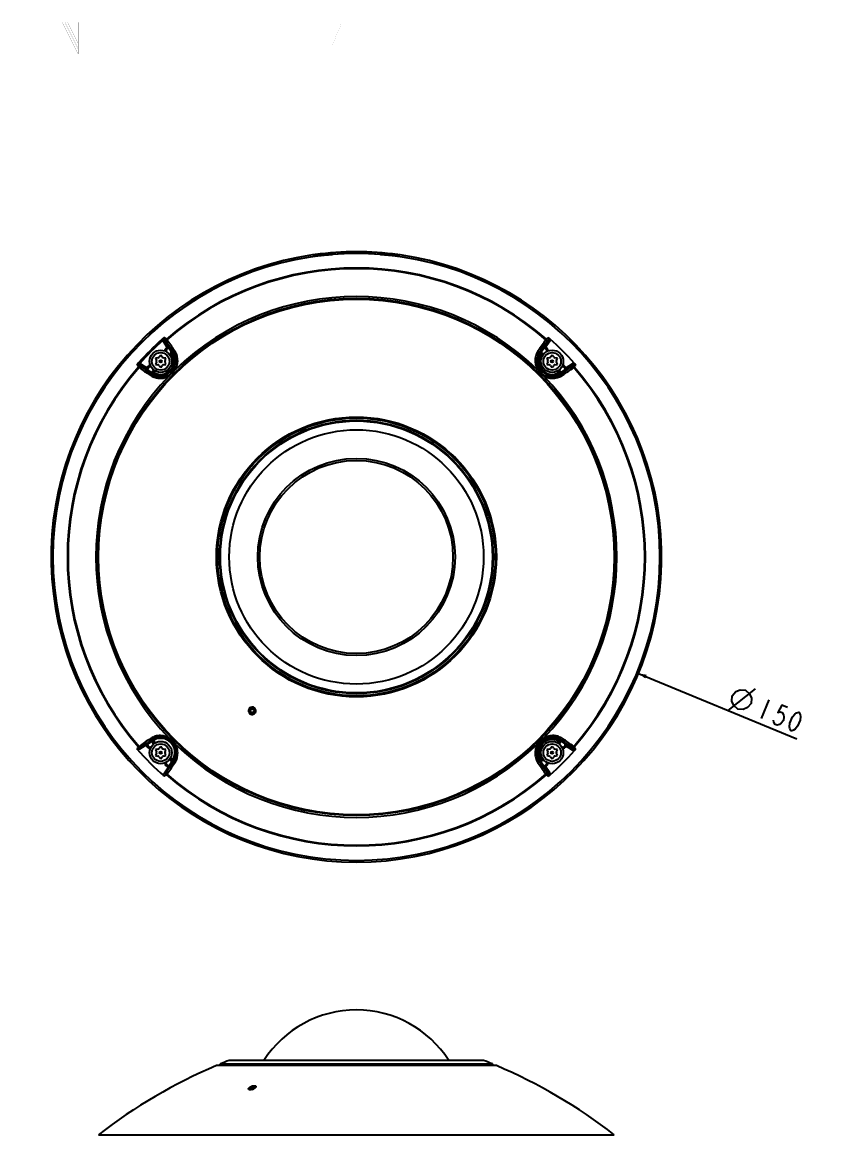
# Model space of a CAD drawing. Header units: millimetres. Extents: x 42 to 799, y 30 to 564.
# Drawn here: x 406.7 to 602.6, y 290.9 to 564.3 of the extents above; entities that cross this region are included whole.
import ezdxf

# ---------------------------------------------------------------- set-up
doc = ezdxf.new("R2010")
doc.units = ezdxf.units.MM
doc.header["$LTSCALE"] = 46.255
doc.layers.get('0').update_dxf_attribs({"linetype": 'CONTINUOUS'})
doc.layers.add('02___PRT_ALL_AXES', color=7, linetype='CONTINUOUS')
doc.styles.get("Standard").update_dxf_attribs({"font": 'txt', "width": 0.8})
doc.dimstyles.new('DIMSTYLE_1', dxfattribs={"dimtxt": 5, "dimasz": 2, "dimexe": 1, "dimexo": 0.5, "dimtad": 1, "dimdsep": 46, "dimtxsty": 'Standard', "dimblk": '_FILLED', "dimblk1": '_FILLED', "dimblk2": '_FILLED', "dimcen": 0.09, "dimazin": 2, "dimtp": 0.5, "dimtm": 0.5, "dimtfac": 1, "dimtmove": 0, "dimatfit": 2, "dimldrblk": '_FILLED', "dimfxl": 0, "dimtolj": 1, "dimarcsym": 0})

# ---------------------------------------------------------------- blocks, each defined once
blk = doc.blocks.new('_FILLED')
at = {"color": 0, "linetype": 'ByBlock'}
blk.add_solid([(0, 0), (-1, 0.25), (-1, -0.25)], dxfattribs=at)
blk = doc.blocks.new('*D1')
at = {"color": 2, "linetype": 'Continuous'}
blk.add_line((558.08, 404.25), (596.94, 388.19), dxfattribs=at)
at = {"color": 2, "linetype": 'Continuous', "xscale": 2, "yscale": 2, "zscale": 2, "rotation": 157.5508317979}
blk.add_blockref('_FILLED', (558.08, 404.25), dxfattribs=at)

msp = doc.modelspace()

# ---------------------------------------------------------------- linework, layer by layer
at = {"color": 7, "linetype": 'Continuous'}
for p, q in [((478.395, 507.039), (478.277, 507.142)), ((478.513, 506.937), (478.395, 507.039)), ((478.455, 507.011), (478.551, 506.926)), ((478.628, 507.201), (478.875, 506.986)), ((482.594, 507.223), (482.835, 507.242)), ((482.835, 507.242), (482.836, 507.227)), ((494.694, 507.242), (494.693, 507.227)), ((494.694, 507.242), (494.903, 507.225)), ((494.903, 507.225), (494.979, 507.219)), ((498.655, 506.986), (498.902, 507.201)), ((498.978, 506.926), (499.042, 506.982)), ((499.017, 506.937), (499.134, 507.039)), ((499.042, 506.982), (499.075, 507.011)), ((499.042, 506.982), (499.075, 507.011)), ((499.134, 507.039), (499.252, 507.142)), ((441.19, 486.121), (440.993, 486.342)), ((441.27, 485.963), (441.521, 486.127)), ((441.27, 485.963), (442.285, 484.399)), ((441.521, 486.127), (442.537, 484.563)), ((442.205, 486.29), (442.097, 486.413)), ((442.103, 484.29), (442.285, 484.399)), ((442.285, 484.399), (442.537, 484.563)), ((443.451, 483.137), (442.811, 484.121)), ((534.079, 483.137), (534.718, 484.121)), ((536.009, 486.127), (534.993, 484.563)), ((534.993, 484.563), (535.244, 484.399)), ((536.26, 485.963), (535.244, 484.399)), ((535.433, 486.413), (535.325, 486.29)), ((536.009, 486.127), (536.26, 485.963)), ((440.004, 481.815), (439.383, 481.725)), ((439.383, 481.725), (439.615, 481.141)), ((440.682, 482.475), (440.293, 481.982)), ((441.071, 481.982), (440.682, 482.475)), ((441.981, 481.725), (441.359, 481.815)), ((441.748, 481.141), (441.981, 481.725)), ((443.485, 482.539), (443.747, 482.685)), ((443.885, 483.055), (443.624, 482.886)), ((533.905, 482.886), (533.645, 483.055)), ((534.045, 482.539), (533.783, 482.685)), ((534.22, 482.418), (534.045, 482.539)), ((536.171, 481.815), (535.549, 481.725)), ((535.549, 481.725), (535.782, 481.141)), ((536.848, 482.475), (536.459, 481.982)), ((537.237, 481.982), (536.848, 482.475)), ((538.147, 481.725), (537.526, 481.815)), ((537.915, 481.141), (538.147, 481.725)), ((435.243, 479.559), (435.367, 479.452)), ((435.536, 480.466), (435.315, 480.664)), ((435.53, 480.135), (435.693, 480.386)), ((435.53, 480.135), (437.094, 479.119)), ((435.693, 480.386), (437.257, 479.371)), ((437.094, 479.119), (437.257, 479.371)), ((438.519, 478.206), (437.535, 478.845)), ((439.615, 480.808), (439.383, 480.225)), ((439.383, 480.225), (440.004, 480.134)), ((440.293, 479.968), (440.682, 479.475)), ((440.682, 479.475), (441.071, 479.968)), ((441.359, 480.134), (441.981, 480.225)), ((441.981, 480.225), (441.748, 480.808)), ((535.782, 480.808), (535.549, 480.225)), ((535.549, 480.225), (536.171, 480.134)), ((536.459, 479.968), (536.848, 479.475)), ((536.848, 479.475), (537.237, 479.968)), ((537.526, 480.134), (538.147, 480.225)), ((538.147, 480.225), (537.915, 480.808)), ((539.01, 478.206), (539.995, 478.845)), ((540.163, 479.553), (540.273, 479.371)), ((541.837, 480.386), (540.273, 479.371)), ((540.273, 479.371), (540.436, 479.119)), ((542, 480.135), (540.436, 479.119)), ((541.837, 480.386), (542, 480.135)), ((542.163, 479.452), (542.287, 479.559)), ((438.601, 477.771), (438.771, 478.032)), ((439.118, 478.171), (438.971, 477.909)), ((439.239, 478.346), (439.118, 478.171)), ((538.412, 478.171), (538.558, 477.909)), ((538.759, 478.032), (538.928, 477.771)), ((462.488, 395.146), (462.491, 395.178)), ((463.206, 394.42), (463.165, 394.42)), ((463.86, 395.203), (463.864, 395.17)), ((435.367, 386.331), (435.243, 386.223)), ((437.166, 386.698), (435.5, 385.616)), ((438.589, 387.623), (437.465, 386.892)), ((438.594, 387.624), (438.589, 387.623)), ((438.594, 387.624), (438.589, 387.623)), ((438.601, 388.012), (438.776, 387.743)), ((440.004, 385.648), (439.383, 385.558)), ((439.383, 385.558), (439.615, 384.975)), ((440.682, 386.308), (440.293, 385.815)), ((441.071, 385.815), (440.682, 386.308)), ((441.981, 385.558), (441.359, 385.648)), ((441.748, 384.975), (441.981, 385.558)), ((536.171, 385.648), (535.549, 385.558)), ((535.549, 385.558), (535.782, 384.975)), ((536.848, 386.308), (536.459, 385.815)), ((537.237, 385.815), (536.848, 386.308)), ((538.147, 385.558), (537.526, 385.648)), ((537.915, 384.975), (538.147, 385.558)), ((538.291, 387.436), (538.412, 387.612)), ((538.412, 387.612), (538.558, 387.873)), ((538.928, 388.012), (538.759, 387.751)), ((539.01, 387.577), (539.995, 386.938)), ((540.436, 386.663), (540.273, 386.412)), ((541.837, 385.396), (540.273, 386.412)), ((542, 385.648), (540.436, 386.663)), ((542, 385.648), (541.837, 385.396)), ((542.287, 386.223), (542.163, 386.331)), ((439.615, 384.641), (439.383, 384.058)), ((439.383, 384.058), (440.004, 383.968)), ((440.293, 383.801), (440.682, 383.308)), ((440.682, 383.308), (441.071, 383.801)), ((441.359, 383.968), (441.981, 384.058)), ((441.981, 384.058), (441.748, 384.641)), ((443.885, 382.728), (443.616, 382.902)), ((533.645, 382.728), (533.905, 382.897)), ((534.045, 383.244), (533.783, 383.098)), ((535.782, 384.641), (535.549, 384.058)), ((535.549, 384.058), (536.171, 383.968)), ((536.459, 383.801), (536.848, 383.308)), ((536.848, 383.308), (537.237, 383.801)), ((537.526, 383.968), (538.147, 384.058)), ((538.147, 384.058), (537.915, 384.641)), ((441.49, 379.627), (442.572, 381.292)), ((443.496, 382.716), (442.766, 381.591)), ((443.497, 382.721), (443.496, 382.716)), ((443.497, 382.721), (443.496, 382.716)), ((534.079, 382.646), (534.718, 381.661)), ((535.244, 381.384), (534.993, 381.22)), ((536.009, 379.656), (534.993, 381.22)), ((535.427, 381.493), (535.244, 381.384)), ((536.26, 379.82), (535.244, 381.384)), ((442.097, 379.37), (442.205, 379.493)), ((535.325, 379.493), (535.433, 379.37)), ((536.26, 379.82), (536.009, 379.656)), ((523.159, 307.871), (454.37, 307.871)), ((523.081, 307.887), (454.448, 307.887)), ((455.165, 308.02), (455.158, 307.887)), ((455.165, 308.02), (522.365, 308.02)), ((455.349, 308.281), (522.181, 308.281)), ((522.372, 307.887), (522.365, 308.02)), ((462.488, 301.992), (462.488, 301.995)), ((463.65, 302.271), (463.574, 302.224)), ((463.866, 302.448), (463.866, 302.447)), ((425.423, 290.887), (552.107, 290.887))]:
    msp.add_line(p, q, dxfattribs=at)
at = {"color": 2, "linetype": 'Continuous'}
for p, q in [((580.077, 395.164), (586.791, 400.504)), ((590.088, 397.79), (588.179, 393.169))]:
    msp.add_line(p, q, dxfattribs=at)
at = {"color": 7, "linetype": 'Continuous', "const_width": 0.01}
for points in [[(42.461, 564.3), (798.538, 564.3)], [(420.402, 556.467), (416.486, 564.3)], [(420.402, 557.781), (417.142, 564.3)], [(420.402, 559.094), (417.799, 564.3)], [(419.815, 564.3), (419.815, 560.384)], [(423.005, 564.3), (420.402, 559.094)], [(423.662, 564.3), (420.402, 557.781)], [(424.318, 564.3), (420.402, 556.467)], [(420.402, 564.3), (420.402, 556.467)], [(420.989, 564.3), (420.989, 560.384)], [(484.953, 563.692), (482.811, 558.551)], [(484.953, 556.838), (484.953, 563.692)], [(556.891, 564.3), (556.891, 556.467)], [(557.479, 564.3), (557.479, 556.467)], [(558.066, 564.3), (558.066, 556.467)], [(423.339, 562.342), (417.465, 562.342)], [(422.36, 560.384), (418.444, 560.384)], [(482.811, 558.551), (485.565, 558.551)], [(790.51, 556.467), (50.294, 556.467)], [(789.922, 555.88), (50.882, 555.88)]]:
    msp.add_lwpolyline(points, dxfattribs=at)
at = {"color": 2, "linetype": 'Continuous'}
for points in [[(581.123, 398.789), (581.986, 399.785), (583.074, 400.237), (584.389, 400.145), (585.385, 399.282), (585.837, 398.194), (585.745, 396.879), (584.882, 395.883), (583.794, 395.431), (582.479, 395.523), (581.483, 396.386), (581.031, 397.474), (581.123, 398.789)], [(594.709, 395.88), (593.323, 396.453), (592.296, 394.623), (592.917, 394.817), (593.379, 394.626), (593.683, 394.05), (593.754, 393.57), (593.667, 392.704), (593.118, 392.03), (592.728, 391.74), (592.107, 391.546), (591.645, 391.737), (591.342, 392.313), (591.27, 392.793)], [(595.572, 390.114), (595.269, 390.69), (595.198, 391.17), (595.285, 392.036), (595.921, 393.576), (596.47, 394.251), (596.861, 394.541), (597.482, 394.735), (597.785, 394.159), (597.857, 393.678), (597.77, 392.813), (597.133, 391.272), (596.584, 390.598), (596.194, 390.308), (595.572, 390.114)]]:
    msp.add_lwpolyline(points, dxfattribs=at)
at = {"color": 7, "linetype": 'Continuous'}
for points in [[(463.12, 302.035), (462.993, 302.003), (462.873, 301.982), (462.763, 301.971), (462.668, 301.97), (462.59, 301.977), (462.532, 301.99), (462.496, 302.004), (462.487, 302.01)], [(463.39, 302.132), (463.283, 302.088), (463.167, 302.049), (463.12, 302.035)], [(463.574, 302.224), (463.487, 302.177), (463.39, 302.132)], [(463.87, 302.472), (463.87, 302.473), (463.863, 302.46), (463.845, 302.435), (463.814, 302.401), (463.771, 302.361), (463.716, 302.317), (463.65, 302.271)]]:
    msp.add_lwpolyline(points, dxfattribs=at)
for centre, radius in [((488.765, 432.891), 63.573), ((488.765, 432.891), 63.419), ((488.765, 432.891), 63.342), ((440.682, 480.975), 2.75), ((440.682, 480.975), 2.15), ((440.682, 480.975), 0.3), ((536.848, 480.975), 2.75), ((536.848, 480.975), 2.15), ((536.848, 480.975), 0.3), ((488.765, 432.891), 34.395), ((488.765, 432.891), 34.117), ((488.765, 432.891), 33.6), ((488.765, 432.891), 33.416), ((488.765, 432.891), 24.229), ((488.765, 432.891), 23.729), ((463.165, 395.091), 0.45), ((440.682, 384.808), 2.75), ((440.682, 384.808), 2.15), ((536.848, 384.808), 2.75), ((536.848, 384.808), 2.15), ((440.682, 384.808), 0.3), ((536.848, 384.808), 0.3)]:
    msp.add_circle(centre, radius, dxfattribs=at)
for centre, radius, start, end in [((488.765, 432.891), 75, 98.26948, 81.73052), ((488.765, 432.891), 74.572, 0, 180), ((478.655, 507.003), 0.2, 107.89179, 177.88742), ((478.655, 507.002), 0.201, 97.80339, 107.94568), ((488.765, 432.891), 74.998, 82.23201, 97.76799), ((488.765, 432.891), 74.586, 85.44022, 94.55965), ((498.875, 507.003), 0.2, 2.12249, 82.26431), ((488.765, 432.891), 71.01, 48.91337, 131.08663), ((488.765, 432.891), 70.846, 48.91337, 131.08663), ((488.765, 432.891), 63.995, 45.83611, 134.16628), ((488.765, 432.891), 71.688, 131.78927, 138.21073), ((488.765, 432.891), 71.391, 131.78927, 138.21073), ((441.955, 486.408), 0.817, 200.59042, 212.98433), ((442.765, 483.391), 1.116, 126.38412, 172.29835), ((442.426, 486.036), 0.5, 131.15138, 212.88751), ((442.765, 483.391), 0.817, 109.02728, 180), ((-866.099, -423.329), 1592.982, 34.679537, 34.798134), ((-863.674, -421.069), 1590.164, 34.673309, 34.792577), ((442.722, 483.428), 0.769, 102.30704, 106.89743), ((427.967, 475.101), 17.372, 32.75511, 33.0004), ((442.714, 483.467), 0.728, 98.02747, 102.35988), ((429.372, 476.002), 15.703, 32.18529, 32.76487), ((432.577, 478.018), 11.918, 31.67073, 32.18909), ((434.858, 479.427), 9.236, 31.4294, 31.65995), ((440.149, 482.599), 3.067, 29.76342, 30.37647), ((1822.397, -408.031), 1567.279, 145.206553, 145.327561), ((1824.536, -410.09), 1569.748, 145.200988, 145.32134), ((537.202, 482.702), 2.86, 149.80686, 150.2498), ((542.657, 479.436), 9.219, 148.24785, 148.65608), ((545.015, 477.978), 11.992, 147.88263, 148.25074), ((548.027, 476.085), 15.548, 147.20783, 147.87582), ((549.613, 475.069), 17.432, 147.00014, 147.22153), ((534.765, 483.391), 0.817, 0, 70.97272), ((534.765, 483.391), 1.116, 7.70163, 64.56154), ((535.104, 486.036), 0.5, 327.11249, 48.84862), ((488.765, 432.891), 71.649, 41.66059, 48.33941), ((440.682, 480.975), 3.51, 240.84259, 29.15741), ((440.682, 480.975), 3.21, 240.84259, 29.15741), ((439.939, 482.26), 0.45, 278.26197, 321.73803), ((441.424, 482.26), 0.45, 218.26197, 261.73803), ((442.765, 483.391), 0.817, 279.97022, 316.97272), ((442.765, 483.391), 1.116, 286.29816, 310.18797), ((445.269, 483.451), 1.996, 201.27492, 202.90649), ((445.324, 483.474), 2.055, 202.89537, 203.82671), ((442.275, 482.129), 1.277, 21.13998, 23.74841), ((443.093, 482.905), 0.426, 26.98347, 32.96469), ((440.773, 480.884), 3.795, 314.94196, 34.90031), ((442.18, 482.092), 1.379, 18.88464, 21.1571), ((443.064, 482.89), 0.459, 21.28913, 26.9778), ((433.902, 476.401), 11.686, 34.02896, 34.20035), ((432.476, 475.438), 13.407, 33.74487, 34.02709), ((441.187, 481.261), 2.929, 32.87503, 33.68249), ((441.157, 481.242), 2.965, 31.62926, 32.87561), ((441.132, 481.227), 2.994, 30.58344, 31.6297), ((441.118, 481.218), 3.01, 29.15703, 30.58339), ((536.757, 480.884), 3.795, 145.09977, 224.92942), ((536.848, 480.975), 3.51, 150.84259, 299.15741), ((536.848, 480.975), 3.21, 150.84259, 299.15741), ((536.406, 481.222), 3.003, 148.37204, 150.84446), ((536.373, 481.242), 2.965, 147.13054, 148.3707), ((536.343, 481.261), 2.93, 146.31753, 147.13118), ((545.03, 475.454), 13.378, 145.97311, 146.25581), ((542.84, 476.934), 10.736, 145.55234, 145.97966), ((540.772, 478.352), 8.228, 145.23261, 145.54823), ((538.656, 479.824), 5.65, 144.55415, 145.25755), ((535.299, 482.111), 1.325, 156.29052, 161.17032), ((537.13, 480.909), 3.778, 144.1863, 144.53032), ((536.369, 481.457), 2.84, 143.74811, 144.1907), ((534.662, 483.28), 0.664, 207.8342, 211.96444), ((532.238, 483.46), 2.019, 336.17385, 339.59778), ((534.716, 483.314), 0.728, 211.99749, 216.34126), ((534.749, 483.337), 0.768, 216.28827, 220.89867), ((534.765, 483.391), 0.817, 223.02728, 260.03016), ((534.765, 483.391), 1.116, 240.76167, 253.70183), ((536.106, 482.26), 0.45, 278.26197, 321.73803), ((537.59, 482.26), 0.45, 218.26197, 261.73803), ((488.765, 432.891), 71.01, 138.91337, 221.08663), ((488.765, 432.891), 70.846, 138.91337, 221.08663), ((435.62, 479.23), 0.5, 57.11249, 138.84862), ((1329.687, 1766.524), 1567.279, 235.206553, 235.327561), ((435.248, 479.701), 0.817, 57.01558, 69.40967), ((1331.746, 1768.663), 1569.748, 235.200988, 235.32134), ((446.588, 493.739), 17.432, 237.00014, 237.22153), ((445.571, 492.153), 15.548, 237.20783, 237.87582), ((438.265, 478.891), 1.116, 97.70158, 154.56154), ((443.679, 489.142), 11.992, 237.88263, 238.25074), ((442.22, 486.784), 9.219, 238.24785, 238.65608), ((438.265, 478.891), 0.817, 91.55394, 160.97272), ((438.954, 481.328), 2.86, 239.80686, 240.2498), ((438.265, 478.891), 0.817, 313.02728, 350.0192), ((438.265, 478.891), 1.116, 330.76408, 343.7019), ((439.197, 480.975), 0.45, 338.26197, 21.73803), ((439.939, 479.689), 0.45, 38.26197, 81.73803), ((441.424, 479.689), 0.45, 98.26197, 141.73803), ((442.166, 480.975), 0.45, 158.26197, 201.73803), ((535.364, 480.975), 0.45, 338.26197, 21.73803), ((536.106, 479.689), 0.45, 38.26197, 81.73803), ((537.59, 479.689), 0.45, 98.26197, 141.73803), ((538.333, 480.975), 0.45, 158.26197, 201.73803), ((539.265, 478.891), 1.116, 196.29809, 220.18797), ((539.265, 478.891), 0.817, 189.9721, 226.97272), ((-367.456, 1787.756), 1592.982, 304.679537, 304.798134), ((539.265, 478.891), 0.817, 19.02728, 88.44493), ((539.265, 478.891), 1.116, 36.3835, 82.29843), ((-365.196, 1785.331), 1590.164, 304.673309, 304.792577), ((538.473, 481.507), 3.066, 299.76343, 300.37653), ((539.314, 478.939), 0.756, 10.19201, 16.85487), ((535.301, 486.798), 9.235, 301.42939, 301.65995), ((533.891, 489.08), 11.918, 301.67073, 302.18909), ((531.875, 492.284), 15.703, 302.18529, 302.76487), ((530.974, 493.689), 17.372, 302.75511, 303.0004), ((541.91, 479.23), 0.5, 41.15138, 122.88751), ((488.765, 432.891), 70.846, 318.91337, 41.08663), ((488.765, 432.891), 71.01, 318.91337, 41.08663), ((488.765, 432.891), 63.995, 135.83527, 224.1663), ((440.199, 480.496), 2.84, 233.74811, 234.1907), ((440.748, 481.256), 3.778, 234.1863, 234.53032), ((441.832, 482.782), 5.65, 234.55415, 235.25755), ((440.773, 480.884), 3.795, 235.09976, 314.93959), ((443.304, 484.899), 8.228, 235.23261, 235.54823), ((444.722, 486.967), 10.736, 235.55234, 235.97966), ((438.377, 478.788), 0.664, 297.81911, 301.94842), ((446.202, 489.156), 13.378, 235.97311, 236.25581), ((438.342, 478.842), 0.728, 301.98157, 306.33035), ((440.395, 480.47), 2.93, 236.31753, 237.13118), ((438.319, 478.875), 0.768, 306.27709, 310.89856), ((440.415, 480.5), 2.965, 237.13054, 238.3707), ((440.435, 480.532), 3.003, 238.37204, 240.84446), ((438.197, 476.365), 2.019, 66.17385, 69.59778), ((439.545, 479.425), 1.325, 246.29052, 251.17032), ((536.757, 480.884), 3.795, 224.9318, 304.90031), ((488.765, 432.891), 63.995, 315.83527, 44.1663), ((537.966, 479.476), 1.379, 288.88464, 291.1571), ((538.003, 479.381), 1.277, 291.13998, 293.74841), ((539.347, 476.333), 2.055, 112.89537, 113.82671), ((539.325, 476.387), 1.996, 111.27492, 112.90649), ((537.092, 480.538), 3.01, 299.15703, 300.58339), ((537.1, 480.524), 2.994, 300.58344, 301.6297), ((537.115, 480.5), 2.965, 301.62926, 302.87561), ((537.135, 480.47), 2.929, 302.87503, 303.68249), ((531.312, 489.18), 13.407, 303.74487, 304.02709), ((532.274, 487.754), 11.686, 304.02896, 304.20035), ((538.764, 478.592), 0.459, 291.28912, 296.97817), ((538.778, 478.563), 0.426, 296.98386, 302.9647), ((463.168, 395.091), 0.903, 164.74592, 179.97155), ((463.162, 395.092), 0.897, 180.02037, 183.766), ((463.177, 395.093), 0.912, 183.76527, 187.4617), ((463.166, 395.092), 0.901, 187.49177, 202.80826), ((463.172, 395.088), 0.907, 146.01243, 164.64406), ((463.165, 395.091), 0.9, 202.81312, 247.24437), ((463.165, 395.091), 0.9, 115.45299, 145.93087), ((463.177, 395.109), 0.689, 176.86777, 215.3382), ((463.18, 395.108), 0.692, 160.84863, 174.18791), ((463.177, 395.109), 0.689, 94.87106, 137.38839), ((463.165, 395.092), 0.901, 247.24588, 259.32239), ((463.166, 395.097), 0.905, 259.35089, 267.22047), ((463.177, 395.109), 0.689, 256.44431, 260.66474), ((463.177, 395.11), 0.69, 260.67209, 269.02275), ((463.165, 395.089), 0.902, 79.63998, 95.29153), ((463.177, 395.109), 0.689, 90.98962, 94.8629), ((463.165, 395.087), 0.896, 267.21544, 274.81517), ((463.177, 395.108), 0.691, 80.23853, 90.9724), ((463.177, 395.109), 0.69, 272.44535, 322.03075), ((463.164, 395.094), 0.902, 274.84715, 300.1428), ((463.175, 395.105), 0.694, 62.3823, 80.16957), ((463.163, 395.087), 0.904, 63.37308, 79.58032), ((463.173, 395.111), 0.694, 322.07558, 339.94791), ((463.177, 395.109), 0.689, 7.80278, 33.75179), ((463.175, 395.11), 0.691, 340.01809, 350.71879), ((463.174, 395.109), 0.692, 350.75577, 5.00473), ((463.164, 395.091), 0.901, 3.69631, 34.60867), ((463.165, 395.092), 0.9, 338.54931, 356.34422), ((463.162, 395.091), 0.903, 0.0412, 3.71764), ((463.158, 395.091), 0.907, 356.37901, 0.00084), ((440.773, 384.899), 3.795, 44.9318, 124.90031), ((440.682, 384.808), 3.5, 329.22863, 120.77137), ((536.848, 384.808), 3.51, 60.84259, 209.15741), ((536.757, 384.899), 3.795, 55.09976, 134.93959), ((488.765, 432.891), 71.649, 221.19321, 228.80679), ((435.62, 386.553), 0.5, 221.15138, 302.88751), ((1342.725, -919.548), 1590.164, 124.673309, 124.792577), ((1344.985, -921.973), 1592.982, 124.679537, 124.798134), ((438.265, 386.891), 1.116, 189.9737, 262.22605), ((439.656, 385.374), 2.665, 145.26936, 145.88658), ((438.265, 386.891), 0.817, 181.58952, 268.44875), ((439.087, 384.995), 2.674, 100.11403, 100.6258), ((438.265, 386.891), 0.817, 9.97693, 64.41048), ((440.154, 385.685), 2.477, 123.07812, 123.81256), ((440.193, 385.625), 2.548, 122.33344, 123.08071), ((440.22, 385.583), 2.598, 121.56454, 122.33194), ((440.231, 385.565), 2.62, 120.77229, 121.56739), ((438.265, 386.891), 1.116, 16.1793, 55.87872), ((439.939, 386.094), 0.45, 278.26197, 321.73803), ((441.424, 386.094), 0.45, 218.26197, 261.73803), ((440.773, 384.899), 3.795, 325.09977, 44.92942), ((488.765, 432.891), 63.995, 225.83611, 314.16628), ((536.757, 384.899), 3.795, 134.94196, 214.90031), ((536.848, 384.808), 3.21, 60.84259, 209.15741), ((536.106, 386.094), 0.45, 278.26197, 321.73803), ((537.59, 386.094), 0.45, 218.26197, 261.73803), ((539.265, 386.891), 1.116, 150.76408, 163.7019), ((537.985, 386.358), 1.325, 66.29052, 71.17032), ((539.265, 386.891), 0.817, 133.02728, 170.0192), ((539.333, 389.418), 2.019, 246.17385, 249.59778), ((537.095, 385.251), 3.003, 58.37204, 60.84446), ((537.115, 385.283), 2.965, 57.13054, 58.3707), ((539.211, 386.908), 0.768, 126.27424, 130.89853), ((537.134, 385.313), 2.93, 56.31753, 57.13118), ((539.187, 386.941), 0.728, 121.9774, 126.32758), ((531.328, 376.627), 13.378, 55.97311, 56.25581), ((539.153, 386.995), 0.664, 117.8148, 121.94422), ((532.807, 378.816), 10.736, 55.55234, 55.97966), ((534.225, 380.884), 8.228, 55.23261, 55.54823), ((535.698, 383.001), 5.65, 54.55415, 55.25755), ((-354.216, -902.88), 1569.748, 55.200988, 55.32134), ((536.782, 384.527), 3.778, 54.1863, 54.53032), ((537.331, 385.287), 2.84, 53.74811, 54.1907), ((539.265, 386.891), 0.817, 271.55394, 340.97272), ((539.265, 386.891), 1.116, 277.70158, 334.56154), ((-352.157, -900.741), 1567.279, 55.206553, 55.327561), ((538.576, 384.455), 2.86, 59.80686, 60.2498), ((535.31, 378.999), 9.219, 58.24785, 58.65608), ((533.851, 376.641), 11.992, 57.88263, 58.25074), ((531.959, 373.63), 15.548, 57.20783, 57.87582), ((530.942, 372.044), 17.432, 57.00014, 57.22153), ((541.91, 386.553), 0.5, 237.11249, 318.84862), ((439.197, 384.808), 0.45, 338.26197, 21.73803), ((439.939, 383.523), 0.45, 38.26197, 81.73803), ((441.424, 383.523), 0.45, 98.26197, 141.73803), ((442.166, 384.808), 0.45, 158.26197, 201.73803), ((442.765, 382.391), 0.817, 25.58952, 80.0291), ((442.765, 382.391), 1.116, 34.12128, 73.82054), ((441.487, 384.328), 2.563, 326.20332, 329.24703), ((536.411, 384.564), 3.01, 209.15703, 210.58339), ((536.398, 384.556), 2.994, 210.58344, 211.6297), ((536.373, 384.541), 2.965, 211.62926, 212.87561), ((536.343, 384.522), 2.929, 212.87503, 213.68249), ((545.053, 390.345), 13.407, 213.74487, 214.02709), ((543.627, 389.382), 11.686, 214.02896, 214.20035), ((534.765, 382.391), 1.116, 106.29816, 130.18797), ((535.35, 383.69), 1.379, 198.88464, 201.1571), ((535.255, 383.653), 1.277, 201.13998, 203.74841), ((532.206, 382.309), 2.055, 22.89537, 23.82671), ((532.26, 382.331), 1.996, 21.27492, 22.90649), ((534.765, 382.391), 0.817, 99.97022, 136.97272), ((535.364, 384.808), 0.45, 338.26197, 21.73803), ((536.106, 383.523), 0.45, 38.26197, 81.73803), ((488.765, 432.891), 71.649, 311.66059, 318.33941), ((537.59, 383.523), 0.45, 98.26197, 141.73803), ((538.333, 384.808), 0.45, 158.26197, 201.73803), ((442.765, 382.391), 1.116, 187.77387, 260.0263), ((442.765, 382.391), 0.817, 180, 268.41048), ((-847.007, 1275.872), 1569.748, 325.200988, 325.32134), ((-844.867, 1273.813), 1567.279, 325.206553, 325.327561), ((441.247, 383.782), 2.665, 304.11342, 304.73064), ((440.869, 383.214), 2.674, 349.3742, 349.88597), ((1841.204, 1286.852), 1590.164, 214.673309, 214.792577), ((1843.629, 1289.112), 1592.982, 214.679537, 214.798134), ((534.465, 382.892), 0.459, 201.28913, 206.9778), ((534.437, 382.878), 0.426, 206.98348, 212.96469), ((537.381, 383.184), 3.067, 209.76342, 210.37647), ((542.671, 386.356), 9.236, 211.4294, 211.65995), ((544.953, 387.765), 11.918, 211.67073, 212.18909), ((548.158, 389.781), 15.703, 212.18529, 212.76487), ((534.816, 382.315), 0.728, 278.02747, 282.35988), ((549.562, 390.682), 17.372, 212.75511, 213.0004), ((534.808, 382.355), 0.769, 282.30704, 286.89743), ((534.765, 382.391), 0.817, 289.02728, 360), ((534.765, 382.391), 1.116, 306.38412, 352.29835), ((442.426, 379.747), 0.5, 147.11249, 228.84862), ((488.765, 432.891), 71.01, 228.91337, 311.08663), ((488.765, 432.891), 70.846, 228.91337, 311.08663), ((535.104, 379.747), 0.5, 311.15138, 32.88751), ((488.765, 294.556), 27, 32.75283, 147.24717), ((505.132, 188.191), 130, 111.48659, 112.51606), ((472.398, 188.191), 130, 67.48394, 68.51341), ((505.132, 188.191), 130, 112.98389, 127.81718), ((454.448, 307.687), 0.2, 90, 112.98389), ((455.464, 308.004), 0.3, 112.51606, 177), ((522.066, 308.004), 0.3, 3, 67.48394), ((523.081, 307.687), 0.2, 67.01611, 90), ((472.398, 188.191), 130, 52.18282, 67.01611), ((462.654, 302), 0.167, 177.10847, 181.8516), ((462.668, 302), 0.18, 173.84232, 177.12299), ((463.675, 301.006), 1.635, 108.17165, 116.81683), ((462.484, 304.269), 2.337, 285.8224, 294.80526), ((463.722, 302.457), 0.145, 3.10189, 10.94525), ((463.705, 302.456), 0.161, 356.94572, 3.10971)]:
    msp.add_arc(centre, radius, start, end, dxfattribs=at)
for points, knots in [([(478.277, 507.142), (478.275, 507.144), (478.265, 507.143), (478.236, 507.144), (478.174, 507.136), (478.084, 507.127), (478.015, 507.117), (477.978, 507.112)], [0, 0, 0, 0, 0.0269798, 0.0888127, 0.3085277, 0.6284047, 1, 1, 1, 1]), ([(482.809, 507.225), (482.538, 507.204), (482.004, 507.16), (481.229, 507.095), (480.51, 507.034), (479.874, 506.982), (479.407, 506.947), (479.092, 506.927), (478.905, 506.918), (478.754, 506.914), (478.639, 506.915), (478.564, 506.922), (478.523, 506.928), (478.513, 506.937)], [0, 0, 0, 0, 0.1895257, 0.3723827, 0.5417111, 0.6915044, 0.8162087, 0.8676696, 0.9111965, 0.9464192, 0.9730058, 0.990804, 1, 1, 1, 1]), ([(478.875, 506.986), (478.883, 506.979), (478.918, 506.972), (478.982, 506.966), (479.081, 506.965), (479.21, 506.967), (479.37, 506.973), (479.64, 506.988), (480.042, 507.016), (480.59, 507.059), (481.212, 507.11), (481.889, 507.165), (482.355, 507.203), (482.594, 507.223)], [0, 0, 0, 0, 0.0092051, 0.02684, 0.0531199, 0.0879109, 0.1309201, 0.1818185, 0.3053899, 0.4543658, 0.6236406, 0.807559, 1, 1, 1, 1]), ([(499.017, 506.937), (499.007, 506.928), (498.966, 506.922), (498.891, 506.915), (498.775, 506.914), (498.624, 506.918), (498.437, 506.927), (498.122, 506.947), (497.655, 506.982), (497.02, 507.034), (496.301, 507.095), (495.525, 507.16), (494.992, 507.204), (494.721, 507.225)], [0, 0, 0, 0, 0.009196, 0.0269942, 0.0535808, 0.0888035, 0.1323304, 0.1837913, 0.3084956, 0.4582889, 0.6276173, 0.8104743, 1, 1, 1, 1]), ([(494.979, 507.219), (495.216, 507.2), (495.678, 507.162), (496.347, 507.107), (496.962, 507.057), (497.503, 507.015), (497.899, 506.987), (498.166, 506.973), (498.324, 506.967), (498.451, 506.965), (498.549, 506.966), (498.612, 506.972), (498.647, 506.979), (498.655, 506.986)], [0, 0, 0, 0, 0.1929114, 0.377005, 0.5462469, 0.6950722, 0.8184558, 0.8692625, 0.9121973, 0.9469202, 0.9731601, 0.9907803, 1, 1, 1, 1]), ([(499.552, 507.112), (499.515, 507.117), (499.446, 507.127), (499.356, 507.136), (499.294, 507.144), (499.264, 507.143), (499.254, 507.144), (499.252, 507.142)], [0, 0, 0, 0, 0.3715953, 0.6914723, 0.9111873, 0.9730202, 1, 1, 1, 1]), ([(441.605, 486.78), (441.565, 486.759), (441.344, 486.637), (441.146, 486.479), (440.993, 486.342)], [0, 0, 0, 0, 0.1810762, 1, 1, 1, 1]), ([(441.605, 486.78), (441.554, 486.74), (441.465, 486.643), (441.373, 486.472), (441.292, 486.293), (441.226, 486.178), (441.19, 486.121)], [0, 0, 0, 0, 0.2483511, 0.4939838, 0.7407972, 1, 1, 1, 1]), ([(441.605, 486.78), (441.517, 486.703), (441.395, 486.474), (441.457, 486.225), (441.521, 486.127)], [0, 0, 0, 0, 0.5000217, 1, 1, 1, 1]), ([(442.097, 486.413), (442.022, 486.441), (441.849, 486.559), (441.696, 486.694), (441.605, 486.78)], [0, 0, 0, 0, 0.3903911, 1, 1, 1, 1]), ([(535.925, 486.78), (535.834, 486.694), (535.68, 486.559), (535.508, 486.441), (535.433, 486.413)], [0, 0, 0, 0, 0.6096062, 1, 1, 1, 1]), ([(535.925, 486.78), (536.013, 486.703), (536.135, 486.474), (536.073, 486.225), (536.009, 486.127)], [0, 0, 0, 0, 0.4999571, 1, 1, 1, 1]), ([(535.925, 486.78), (535.961, 486.755), (536.122, 486.642), (536.277, 486.521), (536.391, 486.42)], [0, 0, 0, 0, 0.2254459, 1, 1, 1, 1]), ([(442.006, 485.765), (441.932, 485.792), (441.762, 485.909), (441.611, 486.042), (441.521, 486.127)], [0, 0, 0, 0, 0.3911148, 1, 1, 1, 1]), ([(442.006, 485.765), (441.962, 485.839), (441.976, 486.068), (442.116, 486.221), (442.205, 486.29)], [0, 0, 0, 0, 0.4351096, 1, 1, 1, 1]), ([(442.285, 484.399), (442.312, 484.368), (442.362, 484.31), (442.423, 484.248), (442.468, 484.203), (442.485, 484.19), (442.505, 484.163), (442.499, 484.163)], [0, 0, 0, 0, 0.3834933, 0.7132623, 0.8428708, 0.939146, 1, 1, 1, 1]), ([(442.755, 484.191), (442.747, 484.193), (442.699, 484.197), (442.652, 484.194), (442.612, 484.189)], [0, 0, 0, 0, 0.17047, 1, 1, 1, 1]), ([(442.739, 484.243), (442.744, 484.235), (442.763, 484.204), (442.782, 484.173), (442.795, 484.15)], [0, 0, 0, 0, 0.2738667, 1, 1, 1, 1]), ([(534.784, 484.232), (534.779, 484.223), (534.76, 484.193), (534.742, 484.163), (534.729, 484.141)], [0, 0, 0, 0, 0.2756544, 1, 1, 1, 1]), ([(535.031, 484.163), (535.011, 484.17), (534.94, 484.188), (534.866, 484.197), (534.813, 484.195)], [0, 0, 0, 0, 0.2888848, 1, 1, 1, 1]), ([(535.244, 484.399), (535.218, 484.368), (535.167, 484.31), (535.107, 484.248), (535.061, 484.202), (535.045, 484.19), (535.025, 484.163), (535.031, 484.163)], [0, 0, 0, 0, 0.3838925, 0.713662, 0.8431582, 0.9392926, 1, 1, 1, 1]), ([(535.524, 485.765), (535.568, 485.839), (535.554, 486.068), (535.414, 486.221), (535.325, 486.29)], [0, 0, 0, 0, 0.4351096, 1, 1, 1, 1]), ([(536.009, 486.127), (535.919, 486.042), (535.768, 485.909), (535.598, 485.792), (535.524, 485.765)], [0, 0, 0, 0, 0.6088824, 1, 1, 1, 1]), ([(443.362, 482.834), (443.374, 482.849), (443.417, 482.902), (443.453, 482.961), (443.473, 483.006)], [0, 0, 0, 0, 0.2821196, 1, 1, 1, 1]), ([(443.362, 482.834), (443.362, 482.835), (443.363, 482.836), (443.365, 482.837), (443.365, 482.837)], [0, 0, 0, 0, 0.5906048, 1, 1, 1, 1]), ([(443.365, 482.837), (443.369, 482.836), (443.374, 482.822), (443.383, 482.801), (443.394, 482.767), (443.404, 482.741), (443.41, 482.727)], [0, 0, 0, 0, 0.0974918, 0.3105525, 0.6186578, 1, 1, 1, 1]), ([(443.451, 483.137), (443.459, 483.126), (443.499, 483.07), (443.537, 483.014), (443.568, 482.969)], [0, 0, 0, 0, 0.2034982, 1, 1, 1, 1]), ([(443.552, 482.734), (443.576, 482.758), (443.611, 482.799), (443.633, 482.856), (443.628, 482.877)], [0, 0, 0, 0, 0.6140803, 1, 1, 1, 1]), ([(443.628, 482.877), (443.627, 482.878), (443.626, 482.881), (443.625, 482.884), (443.624, 482.886)], [0, 0, 0, 0, 0.5071378, 1, 1, 1, 1]), ([(443.885, 483.055), (443.842, 483.127), (443.856, 483.289), (443.962, 483.453), (444.044, 483.533), (444.091, 483.569)], [0, 0, 0, 0, 0.4270946, 0.7008758, 1, 1, 1, 1]), ([(444.177, 478.796), (444.428, 479.19), (444.792, 480.032), (444.911, 481.345), (444.668, 482.55), (444.308, 483.256), (444.091, 483.569)], [0, 0, 0, 0, 0.2779577, 0.5346024, 0.7730961, 1, 1, 1, 1]), ([(533.439, 483.569), (533.222, 483.256), (532.862, 482.55), (532.619, 481.346), (532.738, 480.034), (533.1, 479.192), (533.351, 478.798)], [0, 0, 0, 0, 0.2268727, 0.4653583, 0.7220389, 1, 1, 1, 1]), ([(533.645, 483.055), (533.688, 483.127), (533.674, 483.289), (533.568, 483.453), (533.486, 483.533), (533.439, 483.569)], [0, 0, 0, 0, 0.4270946, 0.7008758, 1, 1, 1, 1]), ([(533.977, 482.734), (533.954, 482.758), (533.919, 482.799), (533.897, 482.856), (533.902, 482.877)], [0, 0, 0, 0, 0.6140804, 1, 1, 1, 1]), ([(533.902, 482.877), (533.903, 482.878), (533.903, 482.881), (533.905, 482.884), (533.905, 482.886)], [0, 0, 0, 0, 0.5071385, 1, 1, 1, 1]), ([(534.038, 483.057), (534.04, 483.051), (534.049, 483.021), (534.063, 482.993), (534.075, 482.97)], [0, 0, 0, 0, 0.1802445, 1, 1, 1, 1]), ([(534.131, 482.756), (534.136, 482.768), (534.145, 482.793), (534.149, 482.812), (534.165, 482.84), (534.168, 482.834)], [0, 0, 0, 0, 0.453666, 0.789318, 1, 1, 1, 1]), ([(435.315, 480.664), (435.262, 480.605), (435.1, 480.413), (434.955, 480.206), (434.876, 480.051)], [0, 0, 0, 0, 0.3110743, 1, 1, 1, 1]), ([(435.536, 480.466), (435.478, 480.43), (435.363, 480.364), (435.184, 480.283), (435.013, 480.191), (434.917, 480.102), (434.876, 480.051)], [0, 0, 0, 0, 0.2591346, 0.5059104, 0.7516247, 1, 1, 1, 1]), ([(434.876, 480.051), (434.953, 480.14), (435.182, 480.262), (435.432, 480.199), (435.53, 480.135)], [0, 0, 0, 0, 0.4999566, 1, 1, 1, 1]), ([(434.876, 480.051), (434.962, 479.96), (435.097, 479.807), (435.216, 479.635), (435.243, 479.559)], [0, 0, 0, 0, 0.609605, 1, 1, 1, 1]), ([(435.892, 479.65), (435.817, 479.695), (435.588, 479.681), (435.435, 479.541), (435.367, 479.452)], [0, 0, 0, 0, 0.4351096, 1, 1, 1, 1]), ([(435.53, 480.135), (435.614, 480.045), (435.747, 479.894), (435.864, 479.724), (435.892, 479.65)], [0, 0, 0, 0, 0.6088805, 1, 1, 1, 1]), ([(437.257, 479.371), (437.288, 479.344), (437.347, 479.294), (437.408, 479.234), (437.454, 479.188), (437.466, 479.171), (437.493, 479.151), (437.493, 479.158)], [0, 0, 0, 0, 0.3838925, 0.713662, 0.8431582, 0.9392926, 1, 1, 1, 1]), ([(437.425, 478.91), (437.433, 478.905), (437.463, 478.887), (437.494, 478.869), (437.516, 478.856)], [0, 0, 0, 0, 0.2756544, 1, 1, 1, 1]), ([(437.493, 479.158), (437.487, 479.137), (437.468, 479.064), (437.459, 478.988), (437.462, 478.935)], [0, 0, 0, 0, 0.2897245, 1, 1, 1, 1]), ([(437.462, 478.935), (437.462, 478.93), (437.463, 478.915), (437.464, 478.901), (437.466, 478.89)], [0, 0, 0, 0, 0.294276, 1, 1, 1, 1]), ([(540.116, 478.917), (540.108, 478.912), (540.077, 478.893), (540.046, 478.875), (540.023, 478.861)], [0, 0, 0, 0, 0.2738653, 1, 1, 1, 1]), ([(540.273, 479.371), (540.242, 479.344), (540.183, 479.294), (540.122, 479.234), (540.076, 479.188), (540.064, 479.171), (540.037, 479.151), (540.037, 479.158)], [0, 0, 0, 0, 0.3834933, 0.7132623, 0.8428708, 0.939146, 1, 1, 1, 1]), ([(540.064, 478.89), (540.065, 478.897), (540.069, 478.932), (540.069, 478.968), (540.067, 478.997)], [0, 0, 0, 0, 0.1811796, 1, 1, 1, 1]), ([(541.638, 479.65), (541.666, 479.724), (541.782, 479.894), (541.916, 480.045), (542, 480.135)], [0, 0, 0, 0, 0.3911148, 1, 1, 1, 1]), ([(541.638, 479.65), (541.712, 479.695), (541.941, 479.681), (542.094, 479.541), (542.163, 479.452)], [0, 0, 0, 0, 0.4351096, 1, 1, 1, 1]), ([(542.653, 480.051), (542.576, 480.14), (542.348, 480.262), (542.098, 480.199), (542, 480.135)], [0, 0, 0, 0, 0.5000291, 1, 1, 1, 1]), ([(542.287, 479.559), (542.314, 479.635), (542.432, 479.807), (542.568, 479.96), (542.653, 480.051)], [0, 0, 0, 0, 0.3903911, 1, 1, 1, 1]), ([(542.293, 480.517), (542.329, 480.477), (542.456, 480.327), (542.572, 480.168), (542.653, 480.051)], [0, 0, 0, 0, 0.274754, 1, 1, 1, 1]), ([(438.601, 477.771), (438.529, 477.814), (438.367, 477.8), (438.203, 477.694), (438.123, 477.612), (438.087, 477.566)], [0, 0, 0, 0, 0.4270946, 0.7008758, 1, 1, 1, 1]), ([(438.087, 477.566), (438.4, 477.349), (439.106, 476.988), (440.31, 476.746), (441.623, 476.864), (442.465, 477.227), (442.859, 477.478)], [0, 0, 0, 0, 0.226867, 0.4653494, 0.7220308, 1, 1, 1, 1]), ([(438.599, 478.165), (438.605, 478.166), (438.635, 478.176), (438.664, 478.189), (438.686, 478.201)], [0, 0, 0, 0, 0.1802893, 1, 1, 1, 1]), ([(438.78, 478.029), (438.778, 478.029), (438.775, 478.03), (438.772, 478.031), (438.771, 478.032)], [0, 0, 0, 0, 0.5071385, 1, 1, 1, 1]), ([(438.922, 478.104), (438.898, 478.08), (438.857, 478.045), (438.8, 478.024), (438.78, 478.029)], [0, 0, 0, 0, 0.6140804, 1, 1, 1, 1]), ([(438.901, 478.258), (438.888, 478.262), (438.864, 478.272), (438.844, 478.276), (438.816, 478.292), (438.822, 478.295)], [0, 0, 0, 0, 0.453666, 0.789318, 1, 1, 1, 1]), ([(443.55, 478.106), (443.538, 478.119), (443.506, 478.15), (443.475, 478.182), (443.456, 478.2)], [0, 0, 0, 0, 0.4093701, 1, 1, 1, 1]), ([(533.98, 478.106), (533.992, 478.119), (534.024, 478.151), (534.056, 478.181), (534.073, 478.201)], [0, 0, 0, 0, 0.4094225, 1, 1, 1, 1]), ([(534.669, 477.479), (535.063, 477.228), (535.906, 476.865), (537.219, 476.746), (538.423, 476.988), (539.129, 477.349), (539.443, 477.566)], [0, 0, 0, 0, 0.2779581, 0.5346029, 0.7730964, 1, 1, 1, 1]), ([(538.71, 478.291), (538.709, 478.287), (538.695, 478.282), (538.675, 478.274), (538.64, 478.262), (538.615, 478.252), (538.601, 478.247)], [0, 0, 0, 0, 0.0974918, 0.3105525, 0.6186578, 1, 1, 1, 1]), ([(538.608, 478.104), (538.632, 478.08), (538.673, 478.045), (538.73, 478.024), (538.75, 478.029)], [0, 0, 0, 0, 0.6140803, 1, 1, 1, 1]), ([(538.708, 478.295), (538.722, 478.282), (538.774, 478.24), (538.832, 478.205), (538.877, 478.185)], [0, 0, 0, 0, 0.2809534, 1, 1, 1, 1]), ([(538.708, 478.295), (538.709, 478.294), (538.71, 478.293), (538.71, 478.292), (538.71, 478.291)], [0, 0, 0, 0, 0.5906048, 1, 1, 1, 1]), ([(538.75, 478.029), (538.752, 478.029), (538.755, 478.03), (538.758, 478.031), (538.759, 478.032)], [0, 0, 0, 0, 0.5071378, 1, 1, 1, 1]), ([(539.01, 478.206), (538.999, 478.197), (538.944, 478.158), (538.888, 478.119), (538.843, 478.088)], [0, 0, 0, 0, 0.2034982, 1, 1, 1, 1]), ([(538.928, 477.771), (539.001, 477.814), (539.162, 477.8), (539.327, 477.694), (539.407, 477.612), (539.443, 477.566)], [0, 0, 0, 0, 0.4270946, 0.7008758, 1, 1, 1, 1]), ([(462.265, 395.091), (462.314, 395.086), (462.385, 395.088), (462.46, 395.112), (462.486, 395.135), (462.488, 395.146)], [0, 0, 0, 0, 0.6192005, 0.8525493, 1, 1, 1, 1]), ([(464.003, 394.762), (463.948, 394.624), (463.825, 394.453), (463.661, 394.339), (463.617, 394.313)], [0, 0, 0, 0, 0.7458973, 1, 1, 1, 1]), ([(464.065, 395.091), (464.018, 395.097), (463.951, 395.109), (463.871, 395.144), (463.864, 395.17)], [0, 0, 0, 0, 0.6438331, 1, 1, 1, 1]), ([(442.86, 388.304), (442.466, 388.555), (441.624, 388.918), (440.311, 389.037), (439.107, 388.795), (438.401, 388.434), (438.087, 388.217)], [0, 0, 0, 0, 0.2779581, 0.5346029, 0.7730964, 1, 1, 1, 1]), ([(539.443, 388.217), (539.129, 388.434), (538.424, 388.795), (537.219, 389.037), (535.907, 388.918), (535.065, 388.556), (534.671, 388.305)], [0, 0, 0, 0, 0.226867, 0.4653494, 0.7220308, 1, 1, 1, 1]), ([(435.243, 386.223), (435.214, 386.144), (435.087, 385.962), (434.942, 385.8), (434.85, 385.704)], [0, 0, 0, 0, 0.3875684, 1, 1, 1, 1]), ([(435.5, 385.616), (435.402, 385.553), (435.153, 385.493), (434.927, 385.616), (434.85, 385.704)], [0, 0, 0, 0, 0.5001941, 1, 1, 1, 1]), ([(435.892, 386.133), (435.817, 386.088), (435.588, 386.102), (435.435, 386.242), (435.367, 386.331)], [0, 0, 0, 0, 0.4351096, 1, 1, 1, 1]), ([(435.892, 386.133), (435.862, 386.054), (435.735, 385.873), (435.592, 385.712), (435.5, 385.616)], [0, 0, 0, 0, 0.3879235, 1, 1, 1, 1]), ([(437.166, 386.698), (437.201, 386.721), (437.262, 386.76), (437.365, 386.824), (437.394, 386.841), (437.453, 386.875), (437.449, 386.869)], [0, 0, 0, 0, 0.3783804, 0.7081267, 0.9352664, 1, 1, 1, 1]), ([(438.601, 388.012), (438.529, 387.969), (438.367, 387.983), (438.203, 388.089), (438.123, 388.17), (438.087, 388.217)], [0, 0, 0, 0, 0.4270946, 0.7008758, 1, 1, 1, 1]), ([(438.618, 387.628), (438.614, 387.627), (438.64, 387.651), (438.671, 387.668), (438.736, 387.716), (438.776, 387.743)], [0, 0, 0, 0, 0.0502484, 0.2578034, 1, 1, 1, 1]), ([(443.55, 387.677), (443.537, 387.664), (443.506, 387.632), (443.474, 387.602), (443.456, 387.582)], [0, 0, 0, 0, 0.4094225, 1, 1, 1, 1]), ([(444.091, 382.214), (444.307, 382.527), (444.668, 383.233), (444.911, 384.436), (444.792, 385.749), (444.43, 386.591), (444.179, 386.985)], [0, 0, 0, 0, 0.2268727, 0.4653583, 0.7220389, 1, 1, 1, 1]), ([(533.353, 386.987), (533.102, 386.593), (532.738, 385.751), (532.619, 384.438), (532.861, 383.233), (533.222, 382.527), (533.439, 382.214)], [0, 0, 0, 0, 0.2779577, 0.5346024, 0.7730961, 1, 1, 1, 1]), ([(533.979, 387.677), (533.992, 387.664), (534.024, 387.633), (534.055, 387.6), (534.074, 387.583)], [0, 0, 0, 0, 0.4093701, 1, 1, 1, 1]), ([(538.608, 387.679), (538.632, 387.702), (538.673, 387.737), (538.73, 387.759), (538.75, 387.754)], [0, 0, 0, 0, 0.6140804, 1, 1, 1, 1]), ([(538.629, 387.525), (538.642, 387.521), (538.666, 387.511), (538.686, 387.507), (538.713, 387.491), (538.708, 387.488)], [0, 0, 0, 0, 0.453666, 0.789318, 1, 1, 1, 1]), ([(538.75, 387.754), (538.752, 387.754), (538.755, 387.753), (538.758, 387.752), (538.759, 387.751)], [0, 0, 0, 0, 0.5071385, 1, 1, 1, 1]), ([(538.93, 387.618), (538.925, 387.617), (538.895, 387.607), (538.866, 387.594), (538.843, 387.582)], [0, 0, 0, 0, 0.180302, 1, 1, 1, 1]), ([(538.928, 388.012), (539.001, 387.969), (539.162, 387.983), (539.327, 388.089), (539.407, 388.17), (539.443, 388.217)], [0, 0, 0, 0, 0.4270946, 0.7008758, 1, 1, 1, 1]), ([(540.105, 386.872), (540.097, 386.877), (540.067, 386.896), (540.036, 386.914), (540.014, 386.927)], [0, 0, 0, 0, 0.2756544, 1, 1, 1, 1]), ([(540.037, 386.625), (540.043, 386.646), (540.062, 386.719), (540.07, 386.795), (540.068, 386.848)], [0, 0, 0, 0, 0.289722, 1, 1, 1, 1]), ([(540.273, 386.412), (540.242, 386.438), (540.183, 386.489), (540.122, 386.549), (540.076, 386.595), (540.064, 386.612), (540.037, 386.632), (540.037, 386.625)], [0, 0, 0, 0, 0.3838925, 0.713662, 0.8431582, 0.9392926, 1, 1, 1, 1]), ([(540.068, 386.848), (540.068, 386.853), (540.067, 386.867), (540.066, 386.882), (540.064, 386.892)], [0, 0, 0, 0, 0.2942789, 1, 1, 1, 1]), ([(541.638, 386.133), (541.712, 386.088), (541.941, 386.102), (542.094, 386.242), (542.163, 386.331)], [0, 0, 0, 0, 0.4351096, 1, 1, 1, 1]), ([(542, 385.648), (541.916, 385.738), (541.782, 385.889), (541.666, 386.058), (541.638, 386.133)], [0, 0, 0, 0, 0.6088805, 1, 1, 1, 1]), ([(542.653, 385.732), (542.576, 385.643), (542.348, 385.521), (542.098, 385.584), (542, 385.648)], [0, 0, 0, 0, 0.4999535, 1, 1, 1, 1]), ([(542.653, 385.732), (542.568, 385.823), (542.432, 385.976), (542.314, 386.148), (542.287, 386.223)], [0, 0, 0, 0, 0.609605, 1, 1, 1, 1]), ([(542.653, 385.732), (542.628, 385.695), (542.515, 385.534), (542.394, 385.379), (542.293, 385.265)], [0, 0, 0, 0, 0.225439, 1, 1, 1, 1]), ([(443.616, 382.902), (443.589, 382.862), (443.542, 382.798), (443.524, 382.766), (443.501, 382.741), (443.501, 382.744)], [0, 0, 0, 0, 0.7423162, 0.9498715, 1, 1, 1, 1]), ([(533.977, 383.049), (533.954, 383.024), (533.919, 382.984), (533.897, 382.927), (533.902, 382.906)], [0, 0, 0, 0, 0.6140803, 1, 1, 1, 1]), ([(533.902, 382.906), (533.903, 382.905), (533.903, 382.901), (533.905, 382.899), (533.905, 382.897)], [0, 0, 0, 0, 0.5071378, 1, 1, 1, 1]), ([(534.079, 382.646), (534.071, 382.657), (534.031, 382.712), (533.992, 382.769), (533.962, 382.813)], [0, 0, 0, 0, 0.2034982, 1, 1, 1, 1]), ([(534.168, 382.949), (534.155, 382.934), (534.113, 382.881), (534.077, 382.822), (534.057, 382.777)], [0, 0, 0, 0, 0.2821193, 1, 1, 1, 1]), ([(534.165, 382.946), (534.161, 382.947), (534.156, 382.961), (534.147, 382.982), (534.135, 383.016), (534.126, 383.042), (534.12, 383.056)], [0, 0, 0, 0, 0.0974918, 0.3105525, 0.6186578, 1, 1, 1, 1]), ([(534.168, 382.949), (534.168, 382.948), (534.167, 382.946), (534.165, 382.946), (534.165, 382.946)], [0, 0, 0, 0, 0.5906048, 1, 1, 1, 1]), ([(442.742, 381.575), (442.748, 381.579), (442.714, 381.52), (442.698, 381.491), (442.634, 381.389), (442.594, 381.327), (442.572, 381.292)], [0, 0, 0, 0, 0.0648204, 0.2920274, 0.6216776, 1, 1, 1, 1]), ([(443.885, 382.728), (443.842, 382.656), (443.856, 382.494), (443.962, 382.33), (444.044, 382.249), (444.091, 382.214)], [0, 0, 0, 0, 0.4270946, 0.7008758, 1, 1, 1, 1]), ([(533.645, 382.728), (533.688, 382.656), (533.674, 382.494), (533.568, 382.33), (533.486, 382.249), (533.439, 382.214)], [0, 0, 0, 0, 0.4270946, 0.7008758, 1, 1, 1, 1]), ([(534.791, 381.54), (534.786, 381.548), (534.767, 381.579), (534.748, 381.61), (534.735, 381.633)], [0, 0, 0, 0, 0.2738667, 1, 1, 1, 1]), ([(534.775, 381.591), (534.783, 381.59), (534.83, 381.586), (534.878, 381.589), (534.917, 381.594)], [0, 0, 0, 0, 0.17047, 1, 1, 1, 1]), ([(535.244, 381.384), (535.218, 381.415), (535.167, 381.473), (535.107, 381.534), (535.062, 381.58), (535.045, 381.592), (535.025, 381.619), (535.031, 381.619)], [0, 0, 0, 0, 0.3834933, 0.7132623, 0.8428708, 0.939146, 1, 1, 1, 1]), ([(441.577, 378.976), (441.489, 379.053), (441.367, 379.279), (441.426, 379.529), (441.49, 379.627)], [0, 0, 0, 0, 0.4998197, 1, 1, 1, 1]), ([(441.49, 379.627), (441.586, 379.718), (441.747, 379.862), (441.927, 379.989), (442.006, 380.018)], [0, 0, 0, 0, 0.6120731, 1, 1, 1, 1]), ([(441.577, 378.976), (441.674, 379.069), (441.836, 379.213), (442.018, 379.341), (442.097, 379.37)], [0, 0, 0, 0, 0.6124285, 1, 1, 1, 1]), ([(442.006, 380.018), (441.962, 379.944), (441.976, 379.715), (442.116, 379.562), (442.205, 379.493)], [0, 0, 0, 0, 0.4351096, 1, 1, 1, 1]), ([(535.524, 380.018), (535.568, 379.944), (535.554, 379.715), (535.414, 379.562), (535.325, 379.493)], [0, 0, 0, 0, 0.4351096, 1, 1, 1, 1]), ([(535.433, 379.37), (535.508, 379.342), (535.68, 379.224), (535.834, 379.089), (535.925, 379.003)], [0, 0, 0, 0, 0.3903911, 1, 1, 1, 1]), ([(535.524, 380.018), (535.598, 379.991), (535.768, 379.874), (535.919, 379.741), (536.009, 379.656)], [0, 0, 0, 0, 0.3911148, 1, 1, 1, 1]), ([(535.925, 379.003), (536.013, 379.08), (536.135, 379.309), (536.073, 379.558), (536.009, 379.656)], [0, 0, 0, 0, 0.5000221, 1, 1, 1, 1]), ([(536.391, 379.363), (536.351, 379.327), (536.201, 379.2), (536.042, 379.084), (535.925, 379.003)], [0, 0, 0, 0, 0.2747532, 1, 1, 1, 1]), ([(462.265, 302.164), (462.313, 302.177), (462.424, 302.163), (462.484, 302.067), (462.488, 302.019)], [0, 0, 0, 0, 0.5128683, 1, 1, 1, 1]), ([(462.876, 301.967), (462.793, 301.955), (462.641, 301.942), (462.443, 301.967), (462.299, 302.038), (462.265, 302.126), (462.265, 302.164)], [0, 0, 0, 0, 0.3573637, 0.6393031, 0.8399933, 1, 1, 1, 1]), ([(462.283, 302.25), (462.305, 302.306), (462.389, 302.419), (462.645, 302.632), (462.897, 302.751), (463.082, 302.816)], [0, 0, 0, 0, 0.1793877, 0.4117845, 1, 1, 1, 1]), ([(462.488, 302.019), (462.498, 302.106), (462.644, 302.292), (462.823, 302.407), (462.937, 302.465)], [0, 0, 0, 0, 0.4042502, 1, 1, 1, 1]), ([(463.082, 302.816), (463.201, 302.857), (463.431, 302.917), (463.712, 302.937), (463.896, 302.902), (463.992, 302.857), (464.053, 302.791), (464.065, 302.737), (464.065, 302.712)], [0, 0, 0, 0, 0.3468872, 0.6465764, 0.7631127, 0.8556183, 0.9304567, 1, 1, 1, 1]), ([(463.165, 302.559), (463.247, 302.586), (463.406, 302.625), (463.621, 302.635), (463.791, 302.602), (463.856, 302.522), (463.864, 302.485)], [0, 0, 0, 0, 0.3422757, 0.6378328, 0.850796, 1, 1, 1, 1]), ([(463.664, 302.254), (463.649, 302.244), (463.584, 302.206), (463.517, 302.172), (463.465, 302.148)], [0, 0, 0, 0, 0.2411486, 1, 1, 1, 1]), ([(464.065, 302.712), (464.065, 302.629), (463.938, 302.437), (463.771, 302.318), (463.664, 302.254)], [0, 0, 0, 0, 0.3992129, 1, 1, 1, 1]), ([(464.065, 302.712), (464.013, 302.699), (463.914, 302.642), (463.868, 302.537), (463.864, 302.485)], [0, 0, 0, 0, 0.5064639, 1, 1, 1, 1])]:
    msp.add_open_spline(points, degree=3, knots=knots, dxfattribs=at)
for points in [[(478.875, 506.986), (478.827, 506.98), (478.779, 506.953), (478.748, 506.916)], [(498.655, 506.986), (498.703, 506.98), (498.751, 506.953), (498.782, 506.916)], [(442.811, 484.121), (442.795, 484.147), (442.776, 484.17), (442.755, 484.191)], [(534.775, 484.191), (534.754, 484.17), (534.735, 484.147), (534.718, 484.121)], [(534.813, 484.195), (534.801, 484.194), (534.788, 484.193), (534.775, 484.191)], [(536.391, 486.42), (536.394, 486.261), (536.346, 486.096), (536.26, 485.963)], [(443.444, 482.644), (443.483, 482.671), (443.519, 482.701), (443.552, 482.734)], [(443.473, 483.006), (443.477, 483.015), (443.481, 483.025), (443.485, 483.035)], [(443.485, 483.035), (443.487, 483.042), (443.49, 483.049), (443.492, 483.057)], [(534.086, 482.644), (534.047, 482.671), (534.01, 482.701), (533.977, 482.734)], [(534.079, 483.137), (534.063, 483.112), (534.049, 483.085), (534.038, 483.057)], [(437.465, 478.902), (437.486, 478.88), (437.51, 478.861), (437.535, 478.845)], [(443.55, 478.106), (443.771, 478.327), (443.979, 478.56), (444.18, 478.799)], [(533.35, 478.799), (533.551, 478.56), (533.759, 478.326), (533.98, 478.106)], [(539.995, 478.845), (540.02, 478.861), (540.044, 478.88), (540.065, 478.902)], [(540.067, 478.997), (540.065, 479.022), (540.062, 479.047), (540.057, 479.072)], [(542.293, 480.517), (542.135, 480.52), (541.97, 480.473), (541.837, 480.386)], [(438.519, 478.206), (438.545, 478.189), (438.572, 478.176), (438.599, 478.165)], [(439.012, 478.212), (438.986, 478.174), (438.956, 478.137), (438.922, 478.104)], [(442.858, 477.477), (443.097, 477.677), (443.33, 477.886), (443.55, 478.106)], [(533.98, 478.106), (534.2, 477.885), (534.433, 477.677), (534.672, 477.477)], [(538.517, 478.212), (538.544, 478.174), (538.574, 478.137), (538.608, 478.104)], [(538.877, 478.185), (538.887, 478.18), (538.897, 478.176), (538.907, 478.172)], [(538.907, 478.172), (538.915, 478.169), (538.922, 478.167), (538.93, 478.165)], [(462.526, 395.335), (462.556, 395.424), (462.606, 395.507), (462.67, 395.576)], [(463.015, 394.439), (462.858, 394.477), (462.708, 394.579), (462.614, 394.71)], [(462.778, 395.904), (462.873, 395.949), (462.977, 395.978), (463.082, 395.988)], [(463.497, 395.72), (463.597, 395.667), (463.687, 395.586), (463.75, 395.492)], [(463.569, 395.896), (463.702, 395.829), (463.821, 395.725), (463.905, 395.603)], [(443.55, 387.677), (443.33, 387.897), (443.096, 388.105), (442.858, 388.306)], [(534.672, 388.306), (534.433, 388.105), (534.2, 387.897), (533.979, 387.677)], [(444.18, 386.984), (443.979, 387.223), (443.771, 387.456), (443.55, 387.677)], [(533.979, 387.677), (533.759, 387.456), (533.551, 387.223), (533.35, 386.984)], [(538.517, 387.571), (538.544, 387.609), (538.574, 387.646), (538.608, 387.679)], [(539.01, 387.577), (538.985, 387.594), (538.958, 387.607), (538.93, 387.618)], [(540.065, 386.881), (540.044, 386.902), (540.02, 386.922), (539.995, 386.938)], [(534.086, 383.139), (534.047, 383.112), (534.01, 383.082), (533.977, 383.049)], [(542.293, 385.265), (542.135, 385.262), (541.97, 385.31), (541.837, 385.396)], [(534.045, 382.748), (534.043, 382.741), (534.04, 382.733), (534.038, 382.726)], [(534.057, 382.777), (534.053, 382.768), (534.049, 382.758), (534.045, 382.748)], [(534.718, 381.661), (534.735, 381.636), (534.754, 381.613), (534.775, 381.591)], [(536.391, 379.363), (536.394, 379.521), (536.346, 379.687), (536.26, 379.82)], [(462.265, 302.164), (462.265, 302.193), (462.272, 302.223), (462.283, 302.25)], [(463.122, 302.021), (463.041, 301.998), (462.959, 301.98), (462.876, 301.967)]]:
    msp.add_open_spline(points, degree=3, dxfattribs=at)
at = {"layer": '02___PRT_ALL_AXES', "color": 7, "linetype": 'Continuous'}
msp.add_line((520.015, 309.156), (457.515, 309.156), dxfattribs=at)
msp.add_circle((488.765, 432.891), 31.25, dxfattribs=at)
for radius, start, end in [(67.743, 132.01456, 132.6887), (67.743, 47.30986, 47.96476), (67.743, 137.30991, 137.9648), (67.743, 42.01268, 42.68865), (74.572, 180, 360), (67.743, 222.03454, 222.68865), (67.743, 317.30991, 317.9648), (67.743, 227.30986, 227.96476), (67.743, 312.01456, 312.6887)]:
    msp.add_arc((488.765, 432.891), radius, start, end, dxfattribs=at)

# ---------------------------------------------------------------- dimensions: what is measured, and where the dimension line sits
at = {"color": 2, "linetype": 'Continuous'}
dim = msp.add_diameter_dim_2p(p1=(558.081, 404.252), p2=(419.448, 461.531), text='%%c<>', dimstyle='DIMSTYLE_1', override={"dimpost": '<>'}, dxfattribs=at)
dim.commit()
dim.dimension.update_dxf_attribs({"geometry": '*D1', "text_midpoint": (580.169, 396.478), "dimtype": 163})

doc.saveas('drawing.dxf')
